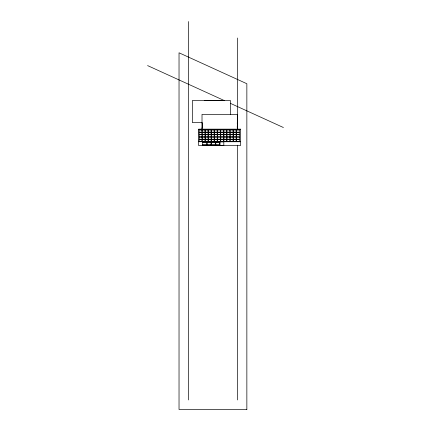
<?xml version="1.0" encoding="UTF-8"?>
<svg xmlns="http://www.w3.org/2000/svg" width="431" height="431" viewBox="0 0 431 431"><rect width="100%" height="100%" fill="white"/><g stroke="black" fill="none" stroke-linecap="round" stroke-linejoin="round"><path stroke-width="0.65" d="M202.408 122.646L192.415 122.646L192.415 100.477L230.386 100.477L230.386 114.587M237.12 123.067L237.422 123.067M202.015 123.622L202.338 123.605L202.338 127.705L202.015 127.705M237.12 126.186L237.422 126.186M237.12 127.818L237.422 127.818M202.015 128.266L202.231 129.623M198.637 129.564L240.514 129.564M211.071 141.551L208.362 141.551L208.362 139.375L211.071 139.375L211.023 145.339L207.225 145.339L207.225 141.524M202.683 141.702L219.384 141.702M198.637 141.751L240.514 141.751M202.715 141.864L206.514 141.864M207.225 141.847L211.023 141.847M211.502 141.853L215.301 141.853M215.775 141.885L219.573 141.885M202.629 142.375L219.907 142.375M202.678 144.935L219.271 144.935M202.715 144.983L206.514 144.983M207.225 145.01L211.023 145.01M211.502 144.994L215.301 144.994M215.775 145.021L219.573 145.021M220.02 145.333L223.818 145.333M147.585 65.587L224.546 100.682M230.65 103.462L283.415 127.528M237.422 129.839L237.422 114.377L202.015 114.377L202.015 129.839M237.362 38.003L237.362 129.731M237.362 145.193L237.362 399.952M223.818 145.382L223.818 141.842L220.02 141.842L220.02 145.382M223.393 100.477L204.229 100.477M219.573 141.535L219.573 145.371L215.775 145.371L215.775 141.535M215.301 141.508L215.301 145.344L211.502 145.344L211.502 141.508M206.514 141.492L206.514 145.355L202.715 145.355L202.715 141.492M202.258 123.622L202.258 127.668M188.53 21.55L188.53 399.952M240.514 129.155L198.637 129.155L198.637 145.576L240.514 145.576L240.514 129.155M201.87 130.022L199.154 130.022L199.154 132.198L201.87 132.198L201.87 130.022M204.957 130.011L202.241 130.011L202.241 132.188L204.957 132.188L204.957 130.011M207.974 130.006L205.264 130.006L205.264 132.182L207.974 132.182L207.974 130.006M211.061 129.995L208.351 129.995L208.351 132.172L211.061 132.172L211.061 129.995M214.105 130.022L211.395 130.022L211.395 132.204L214.105 132.204L214.105 130.022M217.192 130.011L214.482 130.011L214.482 132.193L217.192 132.193L217.192 130.011M220.322 130L217.612 130L217.612 132.182L220.322 132.182L220.322 130M223.414 129.995L220.699 129.995L220.699 132.172L223.414 132.172L223.414 129.995M226.631 130L223.915 130L223.915 132.182L226.631 132.182L226.631 130M229.718 129.995L227.002 129.995L227.002 132.172L229.718 132.172L229.718 129.995M233.026 130L230.31 130L230.31 132.182L233.026 132.182L233.026 130M236.113 129.995L233.397 129.995L233.397 132.172L236.113 132.172L236.113 129.995M239.28 130.017L236.565 130.017L236.565 132.198L239.28 132.198L239.28 130.017M207.984 132.29L205.269 132.29L205.269 134.472L207.984 134.472L207.984 132.29M211.071 132.279L208.362 132.279L208.362 134.461L211.071 134.461L211.071 132.279M220.333 132.29L217.623 132.29L217.623 134.467L220.333 134.467L220.333 132.29M223.42 132.279L220.71 132.279L220.71 134.461L223.42 134.461L223.42 132.279M226.636 132.29L223.926 132.29L223.926 134.467L226.636 134.467L226.636 132.29M229.728 132.279L227.013 132.279L227.013 134.461L229.728 134.461L229.728 132.279M233.031 132.29L230.321 132.29L230.321 134.467L233.031 134.467L233.031 132.29M236.123 132.279L233.408 132.279L233.408 134.461L236.123 134.461L236.123 132.279M201.875 132.306L199.165 132.306L199.165 134.488L201.875 134.488L201.875 132.306M204.967 132.295L202.252 132.295L202.252 134.477L204.967 134.477L204.967 132.295M214.115 132.312L211.4 132.312L211.4 134.488L214.115 134.488L214.115 132.312M217.202 132.301L214.487 132.301L214.487 134.477L217.202 134.477L217.202 132.301M239.291 132.306L236.576 132.306L236.576 134.483L239.291 134.483L239.291 132.306M201.923 134.698L199.208 134.698L199.208 136.88L201.923 136.88L201.923 134.698M205.011 134.693L202.295 134.693L202.295 136.869L205.011 136.869L205.011 134.693M208.028 134.682L205.318 134.682L205.318 136.864L208.028 136.864L208.028 134.682M211.115 134.677L208.405 134.677L208.405 136.853L211.115 136.853L211.115 134.677M214.159 134.704L211.443 134.704L211.443 136.88L214.159 136.88L214.159 134.704M217.246 134.693L214.536 134.693L214.536 136.875L217.246 136.875L217.246 134.693M220.376 134.682L217.666 134.682L217.666 136.864L220.376 136.864L220.376 134.682M223.463 134.671L220.753 134.671L220.753 136.853L223.463 136.853L223.463 134.671M226.679 134.682L223.969 134.682L223.969 136.864L226.679 136.864L226.679 134.682M229.771 134.671L227.056 134.671L227.056 136.853L229.771 136.853L229.771 134.671M233.074 134.682L230.364 134.682L230.364 136.864L233.074 136.864L233.074 134.682M236.166 134.671L233.451 134.671L233.451 136.853L236.166 136.853L236.166 134.671M239.334 134.698L236.619 134.698L236.619 136.88L239.334 136.88L239.334 134.698M201.95 137.085L199.241 137.085L199.241 139.261L201.95 139.261L201.95 137.085M205.037 137.074L202.328 137.074L202.328 139.256L205.037 139.256L205.037 137.074M208.06 137.069L205.345 137.069L205.345 139.245L208.06 139.245L208.06 137.069M211.147 137.058L208.432 137.058L208.432 139.24L211.147 139.24L211.147 137.058M214.191 137.085L211.476 137.085L211.476 139.267L214.191 139.267L214.191 137.085M217.278 137.074L214.563 137.074L214.563 139.256L217.278 139.256L217.278 137.074M220.408 137.069L217.693 137.069L217.693 139.245L220.408 139.245L220.408 137.069M223.495 137.058L220.78 137.058L220.78 139.235L223.495 139.235L223.495 137.058M226.711 137.069L223.996 137.069L223.996 139.245L226.711 139.245L226.711 137.069M229.798 137.058L227.089 137.058L227.089 139.235L229.798 139.235L229.798 137.058M233.106 137.069L230.391 137.069L230.391 139.245L233.106 139.245L233.106 137.069M236.193 137.058L233.483 137.058L233.483 139.235L236.193 139.235L236.193 137.058M239.361 137.08L236.651 137.08L236.651 139.261L239.361 139.261L239.361 137.08M207.984 139.385L205.275 139.385L205.275 141.562L207.984 141.562L207.984 139.385M220.333 139.38L217.623 139.38L217.623 141.562L220.333 141.562L220.333 139.38M223.425 139.369L220.71 139.369L220.71 141.551L223.425 141.551L223.425 139.369M226.641 139.38L223.926 139.38L223.926 141.562L226.641 141.562L226.641 139.38M229.728 139.369L227.013 139.369L227.013 141.551L229.728 141.551L229.728 139.369M233.036 139.38L230.321 139.38L230.321 141.562L233.036 141.562L233.036 139.38M236.123 139.369L233.408 139.369L233.408 141.551L236.123 141.551L236.123 139.369M201.88 139.402L199.165 139.402L199.165 141.578L201.88 141.578L201.88 139.402M204.967 139.391L202.252 139.391L202.252 141.567L204.967 141.567L204.967 139.391M214.115 139.402L211.405 139.402L211.405 141.578L214.115 141.578L214.115 139.402M217.202 139.391L214.493 139.391L214.493 141.573L217.202 141.573L217.202 139.391M239.291 139.396L236.576 139.396L236.576 141.578L239.291 141.578L239.291 139.396M246.855 409.45L179.032 409.45L179.032 52.797L246.855 83.727L246.855 409.45"/></g></svg>
